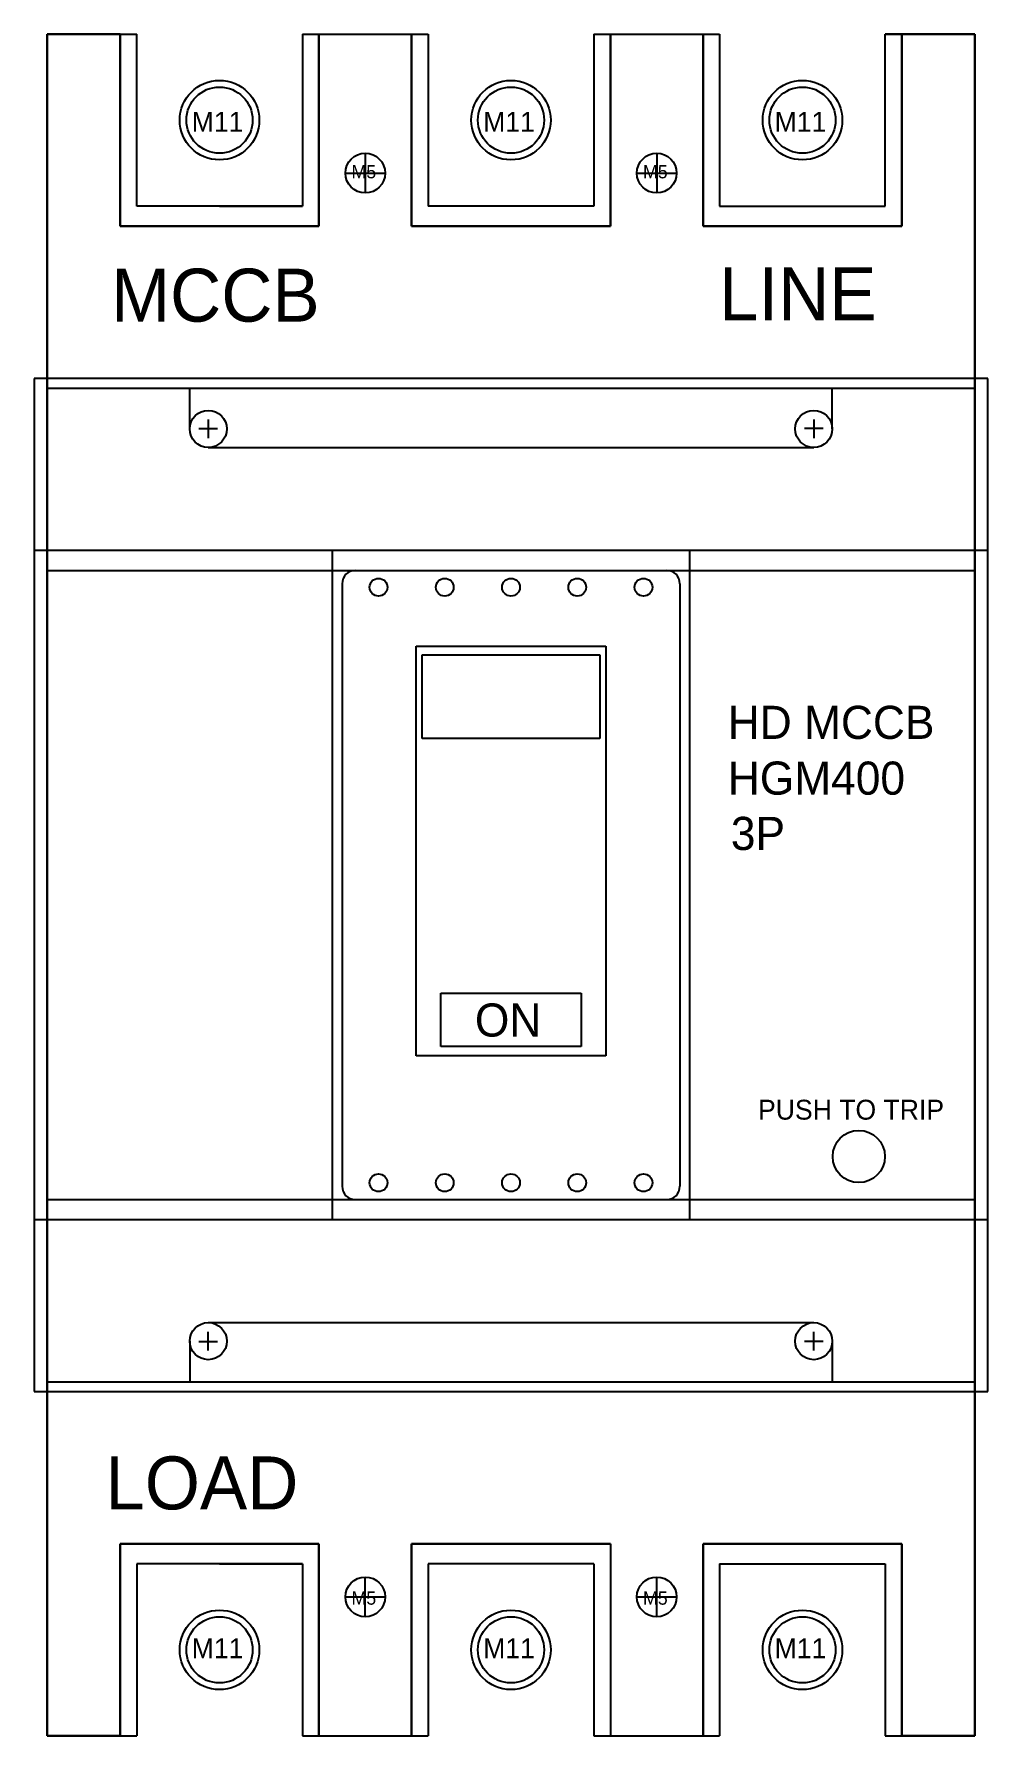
# Model space of a CAD drawing. Header units: inches. Extents: x 0 to 144, y 0 to 257.
import ezdxf

# ---------------------------------------------------------------- set-up
doc = ezdxf.new("R2010")
doc.units = ezdxf.units.IN

# ---------------------------------------------------------------- blocks, each defined once
blk = doc.blocks.new('HYUNDAI MCCB HGM400-3P')
at = {"lineweight": 30}
for p, q in [((-22179.97, 7421.09), (-22190.97, 7421.09)), ((-22190.97, 7421.09), (-22190.97, 7164.09)), ((-22179.97, 7421.09), (-22179.97, 7392.09)), ((-22149.97, 7392.09), (-22149.97, 7421.09)), ((-22135.97, 7421.09), (-22135.97, 7392.09)), ((-22105.97, 7392.09), (-22105.97, 7421.09)), ((-22091.97, 7421.09), (-22091.97, 7392.09)), ((-22050.97, 7421.09), (-22064.47, 7421.09)), ((-22064.47, 7421.09), (-22050.97, 7421.09)), ((-22061.97, 7392.09), (-22061.97, 7421.09)), ((-22050.97, 7164.09), (-22050.97, 7421.09)), ((-22179.97, 7392.09), (-22149.97, 7392.09)), ((-22135.97, 7392.09), (-22105.97, 7392.09)), ((-22091.97, 7392.09), (-22061.97, 7392.09)), ((-22179.97, 7164.09), (-22179.97, 7193.09)), ((-22179.97, 7193.09), (-22149.97, 7193.09)), ((-22149.97, 7193.09), (-22149.97, 7164.09)), ((-22135.97, 7164.09), (-22135.97, 7193.09)), ((-22135.97, 7193.09), (-22105.97, 7193.09)), ((-22091.97, 7164.09), (-22091.97, 7193.09)), ((-22091.97, 7193.09), (-22061.97, 7193.09)), ((-22061.97, 7193.09), (-22061.97, 7164.09)), ((-22190.97, 7164.09), (-22179.97, 7164.09)), ((-22061.97, 7164.09), (-22050.97, 7164.09))]:
    blk.add_line(p, q, dxfattribs=at)
for p, q in [((-22190.97, 7421.09), (-22177.47, 7421.09)), ((-22050.97, 7421.09), (-22064.47, 7421.09)), ((-22190.97, 7367.59), (-22050.97, 7367.59)), ((-22169.47, 7361.46), (-22169.47, 7367.59)), ((-22072.47, 7361.46), (-22072.47, 7367.59)), ((-22168.07, 7361.5), (-22165.27, 7361.5)), ((-22166.67, 7362.86), (-22166.67, 7360.06)), ((-22073.87, 7361.5), (-22076.67, 7361.5)), ((-22075.27, 7362.86), (-22075.27, 7360.06)), ((-22166.67, 7358.66), (-22075.27, 7358.66)), ((-22190.97, 7340.09), (-22050.97, 7340.09)), ((-22144.47, 7340.09), (-22097.47, 7340.09)), ((-22146.47, 7338.09), (-22146.47, 7247.09)), ((-22095.47, 7338.09), (-22095.47, 7247.09)), ((-22135.3, 7328.64), (-22106.64, 7328.64)), ((-22135.3, 7266.79), (-22135.3, 7328.64)), ((-22134.37, 7327.33), (-22107.57, 7327.33)), ((-22134.37, 7314.69), (-22134.37, 7327.33)), ((-22107.57, 7327.33), (-22107.57, 7314.69)), ((-22106.64, 7328.64), (-22106.64, 7266.79)), ((-22107.57, 7314.69), (-22134.37, 7314.69)), ((-22131.57, 7276.25), (-22110.37, 7276.25)), ((-22131.57, 7268.21), (-22131.57, 7276.25)), ((-22110.37, 7276.25), (-22110.37, 7268.21)), ((-22110.37, 7268.21), (-22131.57, 7268.21)), ((-22106.64, 7266.79), (-22135.3, 7266.79)), ((-22190.97, 7245.09), (-22050.97, 7245.09)), ((-22144.47, 7245.09), (-22097.47, 7245.09)), ((-22166.67, 7226.51), (-22075.27, 7226.51)), ((-22166.67, 7222.31), (-22166.67, 7225.11)), ((-22075.27, 7222.31), (-22075.27, 7225.11)), ((-22169.47, 7223.71), (-22169.47, 7217.59)), ((-22168.07, 7223.68), (-22165.27, 7223.68)), ((-22073.87, 7223.68), (-22076.67, 7223.68)), ((-22072.47, 7223.71), (-22072.47, 7217.59)), ((-22190.97, 7217.59), (-22050.97, 7217.59)), ((-22190.97, 7164.09), (-22177.47, 7164.09)), ((-22064.47, 7164.09), (-22050.97, 7164.09))]:
    blk.add_line(p, q)
at = {"color": 1}
for p, q in [((-22179.97, 7421.09), (-22179.97, 7392.09)), ((-22177.47, 7395.09), (-22177.47, 7421.09)), ((-22152.47, 7421.09), (-22152.47, 7395.09)), ((-22149.97, 7392.09), (-22149.97, 7421.09)), ((-22152.47, 7395.09), (-22177.47, 7395.09)), ((-22164.97, 7395.09), (-22152.47, 7395.09)), ((-22179.97, 7392.09), (-22149.97, 7392.09)), ((-22179.97, 7193.09), (-22149.97, 7193.09)), ((-22179.97, 7164.09), (-22179.97, 7193.09)), ((-22149.97, 7193.09), (-22149.97, 7164.09)), ((-22177.47, 7190.09), (-22177.47, 7164.09)), ((-22152.47, 7190.09), (-22177.47, 7190.09)), ((-22164.97, 7190.09), (-22152.47, 7190.09)), ((-22152.47, 7190.09), (-22152.47, 7164.09))]:
    blk.add_line(p, q, dxfattribs=at)
at = {"color": 0}
for p, q in [((-22152.47, 7421.09), (-22133.47, 7421.09)), ((-22108.47, 7421.09), (-22089.47, 7421.09)), ((-22152.47, 7164.09), (-22133.47, 7164.09)), ((-22108.47, 7164.09), (-22089.47, 7164.09))]:
    blk.add_line(p, q, dxfattribs=at)
at = {"color": 2}
for p, q in [((-22135.97, 7421.09), (-22135.97, 7392.09)), ((-22133.47, 7421.09), (-22133.47, 7395.09)), ((-22105.97, 7392.09), (-22105.97, 7421.09)), ((-22108.47, 7395.09), (-22133.47, 7395.09)), ((-22135.97, 7392.09), (-22105.97, 7392.09)), ((-22135.97, 7193.09), (-22105.97, 7193.09)), ((-22135.97, 7164.09), (-22135.97, 7193.09)), ((-22105.97, 7193.09), (-22105.97, 7164.09)), ((-22105.97, 7193.09), (-22105.97, 7164.09)), ((-22108.47, 7190.09), (-22133.47, 7190.09)), ((-22133.47, 7190.09), (-22133.47, 7164.09)), ((-22108.47, 7190.09), (-22108.47, 7164.09))]:
    blk.add_line(p, q, dxfattribs=at)
at = {"ltscale": 3}
blk.add_line((-22108.47, 7421.09), (-22108.47, 7395.09), dxfattribs=at)
at = {"color": 5}
for p, q in [((-22091.97, 7421.09), (-22091.97, 7392.09)), ((-22089.47, 7421.09), (-22089.47, 7395.09)), ((-22064.47, 7395.09), (-22064.47, 7421.09)), ((-22061.97, 7392.09), (-22061.97, 7421.09)), ((-22089.47, 7395.09), (-22064.47, 7395.09)), ((-22091.97, 7392.09), (-22061.97, 7392.09)), ((-22091.97, 7193.09), (-22061.97, 7193.09)), ((-22091.97, 7164.09), (-22091.97, 7193.09)), ((-22061.97, 7193.09), (-22061.97, 7164.09)), ((-22089.47, 7190.09), (-22064.47, 7190.09)), ((-22089.47, 7190.09), (-22089.47, 7164.09)), ((-22064.47, 7190.09), (-22064.47, 7164.09))]:
    blk.add_line(p, q, dxfattribs=at)
at = {"color": 4}
for p, q in [((-22142.97, 7403.09), (-22142.97, 7397.09)), ((-22098.97, 7403.09), (-22098.97, 7397.09)), ((-22145.97, 7400.09), (-22139.97, 7400.09)), ((-22101.97, 7400.09), (-22095.97, 7400.09)), ((-22048.97, 7369.09), (-22192.97, 7369.09)), ((-22192.97, 7369.09), (-22192.97, 7216.09)), ((-22048.97, 7216.09), (-22048.97, 7369.09)), ((-22048.97, 7343.09), (-22192.97, 7343.09)), ((-22192.97, 7343.09), (-22192.97, 7242.09)), ((-22093.97, 7343.09), (-22147.97, 7343.09)), ((-22147.97, 7343.09), (-22147.97, 7242.09)), ((-22093.97, 7242.09), (-22093.97, 7343.09)), ((-22048.97, 7242.09), (-22048.97, 7343.09)), ((-22192.97, 7242.09), (-22048.97, 7242.09)), ((-22147.97, 7242.09), (-22093.97, 7242.09)), ((-22192.97, 7216.09), (-22048.97, 7216.09)), ((-22142.97, 7182.09), (-22142.97, 7188.09)), ((-22098.97, 7182.09), (-22098.97, 7188.09)), ((-22145.97, 7185.09), (-22139.97, 7185.09)), ((-22101.97, 7185.09), (-22095.97, 7185.09))]:
    blk.add_line(p, q, dxfattribs=at)
at = {"color": 1}
for centre in [(-22164.97, 7408.09), (-22164.97, 7177.09)]:
    blk.add_circle(centre, 6, dxfattribs=at)
for centre, radius in [((-22164.97, 7408.09), 5), ((-22120.97, 7408.09), 5), ((-22076.97, 7408.09), 5), ((-22166.67, 7361.46), 2.8), ((-22075.27, 7361.46), 2.8), ((-22140.97, 7337.55), 1.34), ((-22130.97, 7337.55), 1.34), ((-22120.97, 7337.55), 1.34), ((-22110.97, 7337.55), 1.34), ((-22100.97, 7337.55), 1.34), ((-22068.47, 7251.59), 3.94), ((-22140.97, 7247.63), 1.34), ((-22130.97, 7247.63), 1.34), ((-22120.97, 7247.63), 1.34), ((-22110.97, 7247.63), 1.34), ((-22100.97, 7247.63), 1.34), ((-22166.67, 7223.71), 2.8), ((-22075.27, 7223.71), 2.8), ((-22164.97, 7177.09), 5), ((-22120.97, 7177.09), 5), ((-22076.97, 7177.09), 5)]:
    blk.add_circle(centre, radius)
at = {"color": 2}
for centre in [(-22120.97, 7408.09), (-22120.97, 7177.09)]:
    blk.add_circle(centre, 6, dxfattribs=at)
at = {"color": 5}
for centre in [(-22076.97, 7408.09), (-22076.97, 7177.09)]:
    blk.add_circle(centre, 6, dxfattribs=at)
at = {"color": 4}
for centre in [(-22142.97, 7400.09), (-22098.97, 7400.09), (-22142.97, 7185.09), (-22098.97, 7185.09)]:
    blk.add_circle(centre, 3, dxfattribs=at)
for centre, start, end in [((-22144.47, 7338.09), 90, 180), ((-22097.47, 7338.09), 0, 90), ((-22144.47, 7247.09), 180, 270), ((-22097.47, 7247.09), 270, 0)]:
    blk.add_arc(centre, 2, start, end)
for s, height, p in [('M11', 3, (-22169.17, 7406.34)), ('M11', 3, (-22125.17, 7406.34)), ('M11', 3, (-22081.17, 7406.34)), ('MCCB', 8, (-22181.35, 7377.66)), ('LINE', 8, (-22089.56, 7377.87)), ('ON', 5, (-22126.42, 7269.7)), ('PUSH TO TRIP', 3, (-22083.68, 7257.16)), ('LOAD', 8, (-22182.2, 7198.3)), ('M11', 3, (-22169.17, 7175.83)), ('M11', 3, (-22125.17, 7175.83)), ('M11', 3, (-22081.17, 7175.83))]:
    blk.add_text(s, height=height).set_placement(p)
for p in [(-22145.04, 7399.3), (-22101.04, 7399.3), (-22145.04, 7183.91), (-22101.04, 7183.91)]:
    blk.add_text('M5', height=2, dxfattribs=at).set_placement(p)
at = {"color": 1}
for s, p in [('HD MCCB', (-22088.25, 7314.65)), ('HGM400', (-22088.24, 7306.23)), ('3P', (-22087.78, 7297.88))]:
    blk.add_text(s, height=5, dxfattribs=at).set_placement(p)

msp = doc.modelspace()

# ---------------------------------------------------------------- block references
msp.add_blockref('HYUNDAI MCCB HGM400-3P', (22192.97, -7164.09))

doc.saveas('drawing.dxf')
